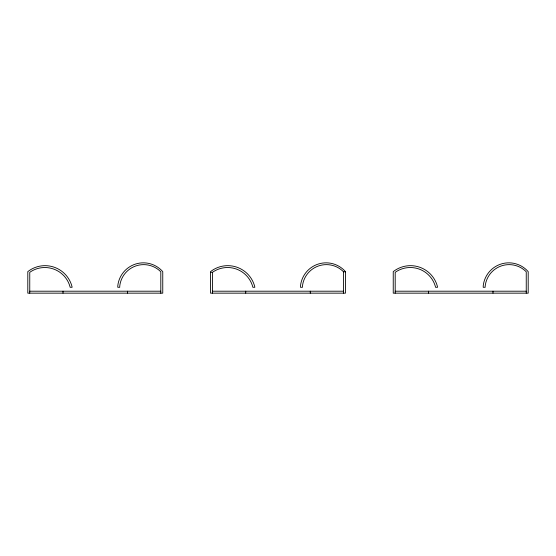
<?xml version="1.0" encoding="UTF-8"?>
<svg xmlns="http://www.w3.org/2000/svg" width="556" height="556" viewBox="0 0 556 556"><rect width="100%" height="100%" fill="white"/><g stroke="black" fill="none" stroke-linecap="round" stroke-linejoin="round"><path stroke-width="0.83" d="M210.522 272.322L212.475 272.322A26.104 26.104 0 0 1 252.737 286.729L252.841 287.292L254.829 287.292L254.648 286.284A27.842 27.842 0 0 0 210.522 271.641L210.522 293.158L345.478 293.158L345.478 271.641A25.736 25.736 0 0 0 300.511 285.798L300.504 287.292L302.443 287.292L302.443 286.264A24.075 24.075 0 0 1 343.525 271.787L345.478 271.787M29.753 291.205L160.802 291.205M212.475 291.205L343.525 291.205M395.198 291.205L526.247 291.205M526.247 293.158L526.247 271.787A24.075 24.075 0 0 0 485.166 286.264L485.166 287.292L483.227 287.292L483.233 285.798A25.736 25.736 0 0 1 528.2 271.641L528.2 293.158L393.245 293.158L393.245 271.641A27.842 27.842 0 0 1 437.37 286.284L437.544 287.292L435.557 287.292L435.459 286.729A26.104 26.104 0 0 0 395.198 272.322L395.198 293.158M492.991 291.205L492.991 293.158M428.447 291.205L428.447 293.158M343.525 271.787L343.525 293.158M310.276 291.205L310.276 293.158M245.724 291.205L245.724 293.158M212.475 272.322L212.475 293.158M160.802 293.158L160.802 271.787A24.075 24.075 0 0 0 119.721 286.264L119.721 287.292L117.782 287.292L117.789 285.798A25.736 25.736 0 0 1 162.755 271.641L162.755 293.158L27.8 293.158L27.8 271.641A27.842 27.842 0 0 1 71.926 286.284L72.106 287.292L70.119 287.292L70.014 286.729A26.104 26.104 0 0 0 29.753 272.322L29.753 293.158M127.553 291.205L127.553 293.158M63.009 291.205L63.009 293.158"/></g></svg>
